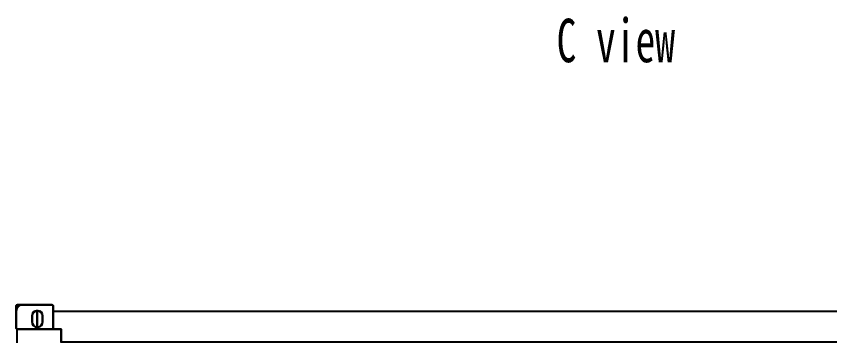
# Model space of a CAD drawing. Header units: millimetres. Extents: x 55614 to 110757, y -66981 to -47484.
# Drawn here: x 73638 to 77567, y -54357 to -52813 of the extents above; entities that cross this region are included whole.
import ezdxf

# ---------------------------------------------------------------- set-up
doc = ezdxf.new("R2010")
doc.units = ezdxf.units.MM
doc.layers.get('0').update_dxf_attribs({"lineweight": 15})
doc.layers.add('AM_0', color=7, linetype='Continuous', lineweight=30)
doc.layers.add('THICK', color=7, linetype='Continuous', lineweight=0)
doc.styles.add('标准', font='simsun.ttc', dxfattribs={"width": 0.667})

msp = doc.modelspace()

# ---------------------------------------------------------------- linework, layer by layer
at = {"layer": 'AM_0'}
msp.add_line((73739.872, -54231.185), (73739.872, -54320.185), dxfattribs=at)
for points in [[(73644.372, -54325.185, -0.41421356), (73638.372, -54319.185), (73638.372, -54213.185, -0.41421356), (73644.372, -54207.185), (73810.372, -54207.185, -0.41421356), (73816.372, -54213.185), (73816.372, -54319.185, -0.41421356), (73810.372, -54325.185)], [(73714.372, -54261.185, -1), (73765.372, -54261.185), (73765.372, -54289.685, -1), (73714.372, -54289.685)]]:
    msp.add_lwpolyline(points, format="xyb", close=True, dxfattribs=at)
msp.add_arc((73668.372, -54237.185), 30, 90, 180, dxfattribs=at)
at = {"layer": 'THICK', "lineweight": -3}
for points in [[(73855.372, -54388.185), (73855.372, -54325.185), (73816.372, -54325.185), (73816.372, -54238.185), (79518.372, -54238.185), (79518.372, -54325.185), (79542.372, -54325.185), (79542.372, -54388.185)], [(73642.372, -54325.185), (73855.372, -54325.185), (73855.372, -56985.185), (73642.372, -56985.185)]]:
    msp.add_lwpolyline(points, close=True, dxfattribs=at)

# ---------------------------------------------------------------- texts
at = {"color": 34, "lineweight": 15, "insert": (76247.902, -52825.038), "char_height": 210, "attachment_point": 1, "style": '标准'}
msp.add_mtext('C view', dxfattribs=at)

doc.saveas('drawing.dxf')
